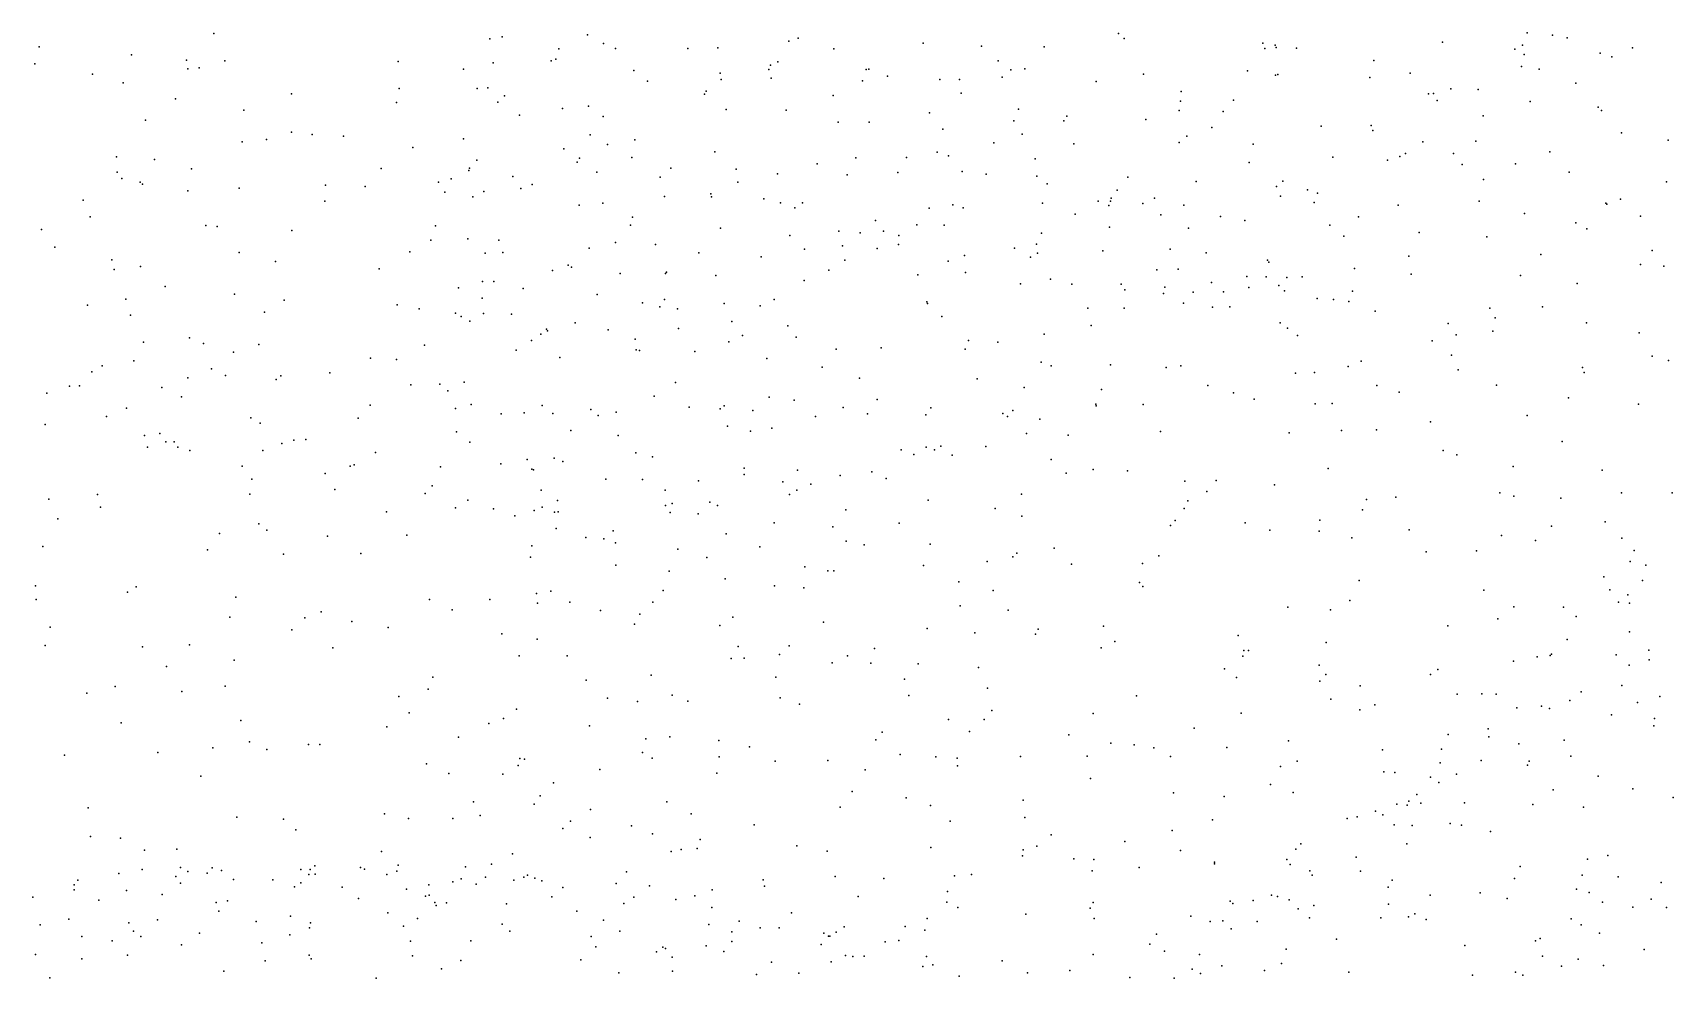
# Model space of a CAD drawing. Header units: metres. Extents: x -25 to 25, y -27.8 to 27.8.
# Drawn here: x -2.707 to -1.325, y -1.58 to -0.784 of the extents above; entities that cross this region are included whole.
import ezdxf

# ---------------------------------------------------------------- set-up
doc = ezdxf.new("R2010")
doc.units = ezdxf.units.M

msp = doc.modelspace()

# ---------------------------------------------------------------- linework, layer by layer
for p in [(-2.5546, -0.785, 23.1622), (-2.2397, -0.7859, 10.674), (-1.7925, -0.785, 13.3305), (-1.4484, -0.7843, -10.0481), (-1.4271, -0.7864, -17.2561), (-2.7017, -0.7962, 23.285), (-2.3221, -0.7893, 9.5628), (-2.3118, -0.7876, 9.2753), (-2.264, -0.7979, -11.4184), (-2.2263, -0.7932, -22.8726), (-2.2161, -0.7974, 9.7494), (-2.1553, -0.7975, -11.5773), (-2.13, -0.797, 10.6312), (-2.0702, -0.7912, -4.9148), (-2.0623, -0.7887, -13.688), (-2.0323, -0.7977, 13.1642), (-1.9572, -0.7929, 10.0234), (-1.908, -0.7954, 10.1628), (-1.8552, -0.7961, 22.7892), (-1.7879, -0.7891, -11.8862), (-1.6711, -0.7931, -16.7223), (-1.6692, -0.7976, -9.5219), (-1.6605, -0.7947, -4.7082), (-1.6598, -0.7966, 22.8679), (-1.6427, -0.7971, 16.0998), (-1.5197, -0.7922, -4.6797), (-1.4589, -0.7981, 28.2406), (-1.4523, -0.7947, 15.3682), (-1.4147, -0.7885, 15.6857), (-1.3597, -0.7969, -4.7078), (-2.7053, -0.8104, 15.7999), (-2.6239, -0.8027, 23.2514), (-2.5776, -0.8072, 12.4212), (-2.5763, -0.8146, -9.3976), (-2.5669, -0.8137, 28.6922), (-2.5452, -0.8079, 15.9692), (-2.3993, -0.8084, 12.5253), (-2.3443, -0.815, -11.0536), (-2.3192, -0.8096, 14.6172), (-2.2704, -0.8079, 9.6541), (-2.2666, -0.8066, 28.5607), (-2.0871, -0.8151, 14.7211), (-2.0857, -0.8114, 9.8697), (-2.0795, -0.8088, -10.431), (-2.005, -0.8151, 28.3809), (-2.0029, -0.815, 22.8283), (-1.8938, -0.8078, 10.3397), (-1.8716, -0.8147, 13.2891), (-1.5776, -0.8076, -10.1038), (-1.4533, -0.8127, 15.7606), (-1.4508, -0.8025, 23.0698), (-1.4382, -0.815, 15.5456), (-1.3868, -0.8015, -10.0034), (-1.3771, -0.8045, 13.3944), (-2.6567, -0.819, -9.385), (-2.631, -0.8265, -4.9516), (-2.2007, -0.8159, -10.5908), (-2.1893, -0.8249, 28.4981), (-2.1281, -0.8183, 22.8756), (-2.1273, -0.8236, 9.0947), (-2.0851, -0.8226, -11.6521), (-2.0082, -0.8246, -10.3516), (-1.9871, -0.8207, 9.9489), (-1.9432, -0.8237, 10.5234), (-1.9265, -0.8236, -11.7902), (-1.8905, -0.8217, -9.5603), (-1.8833, -0.8154, -14.0485), (-1.8115, -0.8252, 14.915), (-1.7714, -0.819, 22.8476), (-1.6838, -0.8162, 28.1713), (-1.6603, -0.8199, -11.9575), (-1.6584, -0.8195, 13.3787), (-1.5809, -0.8218, 9.0625), (-1.547, -0.8184, -14.5155), (-1.4075, -0.8266, 9.1754), (-2.5868, -0.8399, 23.3526), (-2.4892, -0.8356, 14.621), (-2.3985, -0.8312, 23.1143), (-2.3327, -0.8311, -9.4655), (-2.3237, -0.8306, -11.2664), (-2.3098, -0.8374, 12.6148), (-2.1414, -0.8358, -20.8846), (-2.1399, -0.8334, -4.9346), (-2.0329, -0.8371, 9.054), (-1.9251, -0.8352, 28.2624), (-1.7404, -0.8418, 14.9873), (-1.7397, -0.8338, -4.703), (-1.6958, -0.8409, -20.6986), (-1.5315, -0.8356, 15.2751), (-1.5273, -0.8354, 28.1777), (-1.5242, -0.8414, -12.0188), (-1.5127, -0.8315, 9.1118), (-1.4897, -0.8319, 15.8465), (-1.4459, -0.8421, -12.0631), (-2.5293, -0.8493, 10.7549), (-2.4008, -0.843, -4.9637), (-2.3152, -0.8428, 23.0589), (-2.297, -0.8537, 16.1002), (-2.2608, -0.8481, 9.362), (-2.2389, -0.8459, 9.2688), (-2.2265, -0.8546, 12.788), (-2.1231, -0.8489, 16.1671), (-2.0725, -0.8493, -9.5396), (-1.9518, -0.8517, 13.2396), (-1.8769, -0.8486, 10.0346), (-1.836, -0.8544, 28.1588), (-1.7416, -0.8498, -9.5386), (-1.7043, -0.8504, 9.0449), (-1.4855, -0.8543, 15.4267), (-1.3885, -0.8468, 23.1956), (-1.3857, -0.8497, -16.3129), (-2.6122, -0.8578, 14.6562), (-2.489, -0.868, -4.9647), (-2.4718, -0.87, 12.4745), (-2.2375, -0.8702, 9.4739), (-2.0287, -0.8596, -4.8605), (-2.0027, -0.8594, -11.7262), (-1.9406, -0.8653, 14.8538), (-1.8807, -0.8585, 16.1523), (-1.8737, -0.8695, 9.0667), (-1.8385, -0.8583, -10.2095), (-1.7695, -0.8574, 16.1276), (-1.714, -0.8641, -11.9286), (-1.6218, -0.8628, 22.9873), (-1.5797, -0.8623, 13.401), (-1.5784, -0.8666, -9.4675), (-1.3688, -0.8685, -4.6722), (-2.5306, -0.876, 28.6272), (-2.5103, -0.874, -9.4198), (-2.4453, -0.8712, 23.2626), (-2.3869, -0.8809, 23.2005), (-2.3442, -0.8736, 28.5219), (-2.2597, -0.882, 12.7087), (-2.2229, -0.8782, 10.6928), (-2.1999, -0.8745, 9.6393), (-1.8975, -0.8768, -14.2538), (-1.8303, -0.8778, 10.1808), (-1.7416, -0.8765, 13.3635), (-1.735, -0.8714, -10.1385), (-1.6793, -0.878, 16.0271), (-1.5362, -0.876, 23.0783), (-1.4915, -0.8754, 15.6342), (-1.3296, -0.8746, 23.2827), (-2.6366, -0.8887, 15.7988), (-2.6044, -0.8908, -4.9667), (-2.3331, -0.8914, -11.1945), (-2.2486, -0.8933, -11.4347), (-2.2465, -0.8897, -10.6705), (-2.2026, -0.8892, 23.039), (-2.1327, -0.8845, -9.5168), (-2.0463, -0.8946, 13.1294), (-2.0138, -0.8894, 9.8142), (-1.9711, -0.8893, 9.1047), (-1.9452, -0.8849, -4.7985), (-1.9358, -0.8878, 28.1662), (-1.8628, -0.8903, -4.7549), (-1.6824, -0.8934, 9.1213), (-1.6121, -0.8891, -4.6571), (-1.566, -0.8916, -10.0853), (-1.5556, -0.8884, 15.8568), (-1.5509, -0.8859, 15.3516), (-1.5105, -0.886, 9.1828), (-1.503, -0.8952, 28.1181), (-1.4582, -0.8947, 13.4137), (-1.4293, -0.8846, 9.2394), (-2.6359, -0.9015, 23.523), (-2.6319, -0.9068, -9.4147), (-2.6167, -0.9101, 28.6582), (-2.6147, -0.9116, 10.8329), (-2.5733, -0.8988, 15.8534), (-2.4137, -0.8984, 10.7427), (-2.3652, -0.91, -9.4549), (-2.3547, -0.9071, 14.7132), (-2.3399, -0.9001, -11.0957), (-2.3391, -0.8981, -20.9772), (-2.3026, -0.9052, -10.8055), (-2.232, -0.9017, 28.4208), (-2.1786, -0.9059, 9.3264), (-2.1696, -0.8982, 12.9029), (-2.1147, -0.8992, 9.1974), (-2.1133, -0.9101, -10.4698), (-2.0797, -0.9029, 9.7156), (-2.0211, -0.9038, 28.2371), (-1.9785, -0.902, 22.9429), (-1.9243, -0.9009, 9.8952), (-1.904, -0.9032, 28.084), (-1.8614, -0.9051, -9.5304), (-1.8526, -0.9114, -11.8248), (-1.7846, -0.9059, -9.5242), (-1.7272, -0.9095, 28.0444), (-1.6542, -0.9092, 15.1974), (-1.4853, -0.9077, -12.0234), (-1.413, -0.9017, -9.3986), (-1.331, -0.9096, 9.3528), (-2.6645, -0.9253, 14.7824), (-2.5765, -0.9172, 14.7331), (-2.5331, -0.9151, 23.4606), (-2.4606, -0.9126, 15.9324), (-2.4271, -0.9137, 28.5309), (-2.36, -0.9185, 15.9993), (-2.3364, -0.9225, -10.9804), (-2.3272, -0.9179, -10.9106), (-2.2959, -0.9154, -9.4829), (-2.2865, -0.9121, -11.3713), (-2.1751, -0.922, 9.4409), (-2.1359, -0.9197, 9.5617), (-2.1354, -0.9223, 28.3316), (-2.0912, -0.924, 14.8154), (-1.7989, -0.9236, 15.0311), (-1.7938, -0.9168, 9.1389), (-1.7624, -0.9235, -16.5615), (-1.6595, -0.9138, -10.1099), (-1.6561, -0.9219, 23.039), (-1.6334, -0.9165, 15.8956), (-1.6249, -0.9194, 15.282), (-1.3697, -0.9243, 13.4174), (-2.6588, -0.9391, 15.7081), (-2.4611, -0.9261, 14.7243), (-2.2467, -0.9293, -4.9577), (-2.227, -0.9278, -9.4956), (-2.2019, -0.9394, -10.604), (-2.0774, -0.9274, 10.6323), (-2.0652, -0.9317, -11.6557), (-2.0586, -0.9275, 23.0076), (-1.952, -0.932, 9.7557), (-1.932, -0.9292, -10.2696), (-1.9235, -0.9315, 9.1686), (-1.8567, -0.9278, -10.2121), (-1.8292, -0.9369, 9.8665), (-1.8096, -0.9259, -4.72), (-1.8008, -0.9297, 13.3312), (-1.7992, -0.9261, 10.0036), (-1.7722, -0.9281, 16.0329), (-1.7568, -0.9376, 10.2222), (-1.7375, -0.9294, 15.1166), (-1.7066, -0.9389, -4.6683), (-1.6277, -0.9271, -9.4656), (-1.5905, -0.9392, 15.713), (-1.5569, -0.9295, 15.5497), (-1.4887, -0.9261, 23.1812), (-1.4505, -0.9363, -10.0124), (-1.3822, -0.9277, -9.9734), (-1.3814, -0.9286, -12.0801), (-1.3528, -0.9385, -4.6571), (-2.6998, -0.95, 10.9148), (-2.5613, -0.9465, 12.4157), (-2.5517, -0.9474, -4.9821), (-2.4888, -0.9506, -9.4325), (-2.3678, -0.9468, -4.981), (-2.2037, -0.9463, -11.4862), (-2.1278, -0.9486, 12.9891), (-2.0281, -0.9513, 9.5922), (-2.0101, -0.9527, 9.3011), (-1.9973, -0.9422, 14.8854), (-1.9904, -0.9512, -10.3236), (-1.9623, -0.9458, -11.7491), (-1.9395, -0.9461, 13.2375), (-1.8575, -0.9529, 23.0039), (-1.8002, -0.9478, 10.3585), (-1.7337, -0.9487, 10.0668), (-1.6863, -0.9422, 9.2007), (-1.6146, -0.9462, -11.9619), (-1.5393, -0.9524, -9.4346), (-1.4074, -0.9443, 23.2649), (-1.3981, -0.9494, 9.3935), (-2.6885, -0.9648, -9.4259), (-2.3719, -0.9589, 28.4263), (-2.3405, -0.9577, 12.5726), (-2.3146, -0.9589, 14.7767), (-2.2383, -0.9657, -27.2759), (-2.2163, -0.9609, 14.7944), (-2.1826, -0.9624, 28.2498), (-2.0694, -0.9548, 16.0621), (-2.0571, -0.9663, -4.8741), (-2.0251, -0.9635, 9.4495), (-1.9959, -0.9659, -4.8224), (-1.978, -0.9625, 16.058), (-1.9776, -0.9549, -9.5169), (-1.8802, -0.9657, 14.9977), (-1.8616, -0.9621, 27.9501), (-1.749, -0.9664, 15.9324), (-1.6028, -0.9554, 9.3047), (-1.4824, -0.9559, 9.3772), (-2.6405, -0.9755, -13.7089), (-2.5331, -0.9692, 15.8038), (-2.5027, -0.9768, 10.8113), (-2.3895, -0.9687, 23.3768), (-2.3259, -0.9699, 10.7382), (-2.311, -0.9692, -11.2412), (-2.2562, -0.9798, -10.7), (-2.1461, -0.9694, -11.5645), (-2.0936, -0.973, 28.1348), (-2.023, -0.9756, 27.9953), (-1.9361, -0.9766, 9.5291), (-1.9223, -0.9717, 9.6226), (-1.8666, -0.9731, 15.9854), (-1.8607, -0.9697, 9.3038), (-1.8059, -0.9678, 9.7518), (-1.7187, -0.9694, 9.2981), (-1.6672, -0.9756, 15.7667), (-1.666, -0.9774, 23.1126), (-1.548, -0.9723, -4.6219), (-1.4368, -0.971, 28.0663), (-1.3528, -0.9792, 23.3395), (-1.3432, -0.9676, -9.3493), (-1.3332, -0.9806, 28.0824), (-2.6385, -0.9834, 23.6507), (-2.6162, -0.981, -4.992), (-2.4152, -0.9831, 12.4983), (-2.3283, -0.9937, -10.9437), (-2.3187, -0.9936, 23.3297), (-2.2693, -0.9844, 28.2916), (-2.2533, -0.9815, 23.2442), (-2.2123, -0.9869, 15.9896), (-2.1742, -0.987, -9.4809), (-2.1734, -0.9857, -14.218), (-2.1317, -0.9887, 10.6765), (-2.0572, -0.9928, -9.4918), (-2.0365, -0.9841, 23.0992), (-1.9616, -0.988, -20.8582), (-1.9215, -0.9861, 9.4088), (-1.8498, -0.9916, 9.5136), (-1.7603, -0.9838, -4.673), (-1.7424, -0.9832, 15.1899), (-1.7143, -0.9945, 9.4036), (-1.6844, -0.9893, 9.8361), (-1.6681, -0.9896, -22.5508), (-1.6508, -0.9902, -4.6425), (-1.638, -0.9896, 15.579), (-1.5938, -0.9827, 27.9751), (-1.5462, -0.9876, 13.4263), (-1.4539, -0.9887, 9.5051), (-2.6286, -1.0084, 10.8978), (-2.5955, -0.9978, 15.7092), (-2.5371, -1.0043, -9.446), (-2.3485, -0.999, -9.4646), (-2.3285, -1.0078, -11.0417), (-2.2939, -0.9995, -10.8071), (-2.2317, -1.0047, -11.4322), (-1.8751, -0.9956, 23.0767), (-1.8319, -0.9959, 9.4232), (-1.7903, -0.9958, 9.5767), (-1.7872, -1.0006, -10.1517), (-1.7546, -1.0038, -14.4588), (-1.7535, -0.9983, 23.1064), (-1.7297, -1.0027, 9.6644), (-1.7042, -1.0024, -9.4692), (-1.6827, -0.9986, 27.91), (-1.6575, -0.9971, -11.9293), (-1.6527, -1.0015, 9.469), (-1.6253, -1.0079, 13.4063), (-1.5955, -1.0018, 23.1976), (-1.4064, -0.9954, -9.3713), (-2.6609, -1.0136, 14.9511), (-2.6246, -1.0219, 28.5871), (-2.5119, -1.0195, 12.4311), (-2.4953, -1.0093, -27.2761), (-2.4002, -1.0132, 23.464), (-2.3816, -1.0166, 28.3331), (-2.3509, -1.0203, 15.8776), (-2.3274, -1.0207, -11.1357), (-2.3038, -1.021, -22.9791), (-2.1934, -1.0116, 12.8038), (-2.1789, -1.0149, 14.867), (-2.1751, -1.0087, 23.2207), (-2.1639, -1.0166, -10.5397), (-2.1248, -1.0121, 28.0285), (-2.0943, -1.0141, 23.1664), (-2.0826, -1.0087, 15.9741), (-1.954, -1.0107, 10.569), (-1.9534, -1.0121, 15.967), (-1.8185, -1.0161, 15.8827), (-1.7878, -1.0161, -9.4851), (-1.7378, -1.0119, 15.8138), (-1.7134, -1.0153, -10.1092), (-1.6987, -1.0149, 10.1284), (-1.6114, -1.0087, -9.4392), (-1.5987, -1.0106, 9.5394), (-1.5764, -1.0187, 9.6274), (-1.4798, -1.0161, -9.9984), (-1.4355, -1.0151, -4.6243), (-2.3463, -1.0232, 28.2527), (-2.3388, -1.0271, 14.863), (-2.2744, -1.0337, -11.3422), (-2.2736, -1.0352, -9.4598), (-2.2502, -1.0284, 12.6958), (-2.2224, -1.0343, 15.9176), (-2.1633, -1.0333, -11.5234), (-2.1182, -1.0273, -4.9151), (-2.0711, -1.0309, 14.9455), (-1.9414, -1.023, 27.8706), (-1.8155, -1.0306, 13.3288), (-1.6565, -1.0285, 9.7365), (-1.6503, -1.033, 10.0181), (-1.515, -1.029, -11.9935), (-1.4773, -1.0355, 27.9923), (-1.4753, -1.0243, 9.6056), (-1.3984, -1.0283, 13.4308), (-2.6138, -1.0446, 15.6165), (-2.5751, -1.0411, 28.4844), (-2.5632, -1.0459, -5.0093), (-2.5165, -1.0468, 15.7066), (-2.3771, -1.0472, 10.7698), (-2.2871, -1.0432, -4.9831), (-2.2791, -1.0379, 28.1053), (-2.1998, -1.0421, -10.6114), (-2.1209, -1.0443, -11.5826), (-2.1092, -1.039, -10.4651), (-2.0642, -1.0405, -10.4079), (-1.9925, -1.0496, 15.0151), (-1.9189, -1.0434, -10.2496), (-1.8942, -1.0448, -4.7412), (-1.8551, -1.038, 10.4832), (-1.6417, -1.039, -10.0752), (-1.5284, -1.0435, 9.7042), (-1.5081, -1.0385, 23.2662), (-1.3541, -1.0369, -20.5817), (-2.622, -1.0605, 23.732), (-2.5381, -1.053, 23.6575), (-2.4225, -1.0581, -5.0161), (-2.4006, -1.0594, 28.1788), (-2.3, -1.0513, -11.2464), (-2.263, -1.0577, -10.7166), (-2.1989, -1.0511, 23.3202), (-2.1959, -1.0518, -20.9749), (-2.1495, -1.0526, 12.9197), (-2.0889, -1.0584, 13.0717), (-2.0303, -1.0506, 10.6153), (-1.9218, -1.0506, -11.7554), (-1.8576, -1.0616, 15.8065), (-1.5881, -1.0608, -17.0591), (-1.5121, -1.0557, -4.6061), (-1.343, -1.0566, 28.0317), (-1.3293, -1.06, -17.2408), (-2.6572, -1.0698, 15.0949), (-2.6486, -1.0645, -5.0269), (-2.5764, -1.0746, 12.3931), (-2.5565, -1.0671, 10.8758), (-2.5447, -1.0727, -23.101), (-2.5021, -1.0762, -9.4565), (-2.4981, -1.0731, 14.954), (-2.4568, -1.0705, -14.2118), (-2.0421, -1.0658, -4.8511), (-2.0107, -1.0751, 23.2423), (-1.9117, -1.0757, 15.157), (-1.8494, -1.0647, -11.7941), (-1.7993, -1.0639, 15.7277), (-1.7523, -1.0659, 27.8283), (-1.74, -1.0647, 15.6136), (-1.6434, -1.0708, -9.4341), (-1.6275, -1.0703, -11.9271), (-1.5991, -1.0653, 9.9095), (-1.5064, -1.0681, 13.435), (-1.4017, -1.0661, -9.9391), (-1.4004, -1.0702, 9.6794), (-2.6952, -1.0875, 10.9921), (-2.6762, -1.0818, 15.2232), (-2.6678, -1.0815, 15.3685), (-2.5982, -1.0828, 15.0158), (-2.5817, -1.0907, 28.4085), (-2.3885, -1.0806, 23.5317), (-2.3641, -1.0802, 12.5428), (-2.3574, -1.0857, -5.0139), (-2.3438, -1.0783, 28.051), (-2.1838, -1.0902, -11.4608), (-2.1658, -1.0786, 15.8738), (-2.0868, -1.0911, -27.4048), (-1.872, -1.0828, 23.2184), (-1.807, -1.0846, -4.6931), (-1.7174, -1.0811, -9.4475), (-1.6956, -1.0873, -10.0658), (-1.5749, -1.0812, -20.6051), (-1.5563, -1.0867, -11.9598), (-1.4742, -1.081, 9.7876), (-2.6282, -1.1002, 15.443), (-2.423, -1.0976, 15.6963), (-2.3509, -1.1006, 15.7408), (-2.3379, -1.0973, -9.4527), (-2.3126, -1.1049, -10.9777), (-2.2932, -1.1043, 23.4583), (-2.2781, -1.0979, -10.7896), (-2.2689, -1.1047, 15.7814), (-2.2371, -1.1014, -9.459), (-2.2158, -1.1037, 10.7221), (-2.1542, -1.0994, 27.8743), (-2.1282, -1.1009, 23.3169), (-2.1247, -1.0983, 12.9893), (-2.1006, -1.1022, -10.4157), (-2.0658, -1.0935, -9.4561), (-2.0244, -1.0996, 15.0897), (-2.0041, -1.105, -11.6657), (-1.9959, -1.0929, -9.4619), (-1.9506, -1.1001, 15.7902), (-1.8901, -1.1047, 13.2824), (-1.8815, -1.1021, 15.695), (-1.8118, -1.0969, 10.4362), (-1.8114, -1.0982, 15.418), (-1.7717, -1.0971, -11.8309), (-1.6783, -1.0928, 10.1617), (-1.6269, -1.0967, -4.6294), (-1.6126, -1.0963, 10.0793), (-1.4137, -1.0917, -9.3677), (-1.3547, -1.097, -4.6378), (-2.6966, -1.1139, 23.8329), (-2.645, -1.1073, 28.5204), (-2.5234, -1.1085, -5.0506), (-2.5154, -1.113, 28.2098), (-2.433, -1.1086, 23.6039), (-2.2308, -1.1063, -4.9902), (-2.1218, -1.1153, -4.9304), (-2.0847, -1.117, 27.8258), (-2.0478, -1.1073, 15.8043), (-1.9549, -1.106, 10.5659), (-1.8862, -1.1074, 15.2745), (-1.8588, -1.1096, 27.7745), (-1.5752, -1.1185, -16.0959), (-1.5297, -1.1117, 27.901), (-1.4485, -1.1064, -11.9978), (-2.6129, -1.1233, 10.9432), (-2.5999, -1.1215, -5.0637), (-2.5949, -1.1286, 15.1922), (-2.588, -1.1287, -14.4357), (-2.4972, -1.13, 12.4187), (-2.4871, -1.1273, 15.5622), (-2.4771, -1.1266, 10.8474), (-2.3501, -1.1203, -14.3953), (-2.3389, -1.1289, 15.0079), (-2.2538, -1.1191, 27.9028), (-2.214, -1.1234, 15.0116), (-2.1024, -1.1196, 10.6644), (-1.9422, -1.1322, 23.2831), (-1.9042, -1.1325, 15.3871), (-1.8701, -1.1217, -16.4342), (-1.8349, -1.123, -10.1304), (-1.7573, -1.1199, 23.2691), (-1.6489, -1.1211, 23.283), (-1.6047, -1.1192, -9.9907), (-1.419, -1.1283, -4.6332), (-2.6104, -1.133, 23.7769), (-2.5848, -1.1332, 28.3323), (-2.5747, -1.1359, -9.4766), (-2.5132, -1.1358, 15.1438), (-2.4184, -1.1377, 15.0561), (-2.2906, -1.1435, -10.8649), (-2.2678, -1.1424, 12.6678), (-2.2605, -1.1453, -11.2857), (-2.1991, -1.1378, -11.4059), (-2.185, -1.1412, 15.713), (-1.9757, -1.1352, 15.6897), (-1.9651, -1.1393, 15.242), (-1.9545, -1.1332, 27.7691), (-1.9475, -1.1353, -10.209), (-1.9328, -1.1398, 15.5908), (-1.8492, -1.1435, 23.2834), (-1.519, -1.1359, -4.6178), (-1.5075, -1.1395, -9.9434), (-2.5308, -1.1492, 15.2716), (-2.5226, -1.16, -21.0739), (-2.4608, -1.1553, 15.4704), (-2.4398, -1.149, -5.0778), (-2.4364, -1.148, -9.4534), (-2.3635, -1.1496, 10.7941), (-2.3128, -1.147, 15.6517), (-2.2867, -1.1516, 10.7578), (-2.2853, -1.1521, 15.0943), (-2.2243, -1.1599, -11.3442), (-2.1935, -1.1602, 12.8145), (-2.108, -1.1509, 15.674), (-2.1079, -1.156, -9.4334), (-2.063, -1.1525, -11.5854), (-2.0271, -1.1569, 10.6129), (-2.0003, -1.1539, -10.2545), (-1.9882, -1.1594, 15.3581), (-1.8366, -1.155, -11.7697), (-1.8139, -1.1518, -9.4396), (-1.7849, -1.153, 27.7529), (-1.6159, -1.1511, 27.8156), (-1.4603, -1.1493, 9.8988), (-1.3853, -1.1525, -9.8878), (-2.6525, -1.173, -9.5005), (-2.5243, -1.1727, 23.7344), (-2.4527, -1.1688, 15.3628), (-2.3766, -1.1721, 15.1754), (-2.3706, -1.1656, 15.5293), (-2.2789, -1.1694, -10.785), (-2.1743, -1.1692, 15.614), (-2.1462, -1.1615, 12.9371), (-2.0752, -1.1623, 23.36), (-2.0697, -1.1729, 15.3383), (-2.0634, -1.1692, -10.3217), (-2.0516, -1.1643, 15.5668), (-1.8744, -1.1726, 27.7132), (-1.7367, -1.1617, -10.0248), (-1.7182, -1.1704, -11.8341), (-1.7104, -1.1612, 13.3977), (-1.6613, -1.1647, -9.9824), (-1.4713, -1.1716, -11.9692), (-1.4595, -1.1743, -9.899), (-1.3688, -1.1714, 27.9767), (-1.3263, -1.1714, 9.7732), (-2.6936, -1.1768, 11.0386), (-2.6499, -1.1836, 12.3229), (-2.409, -1.1875, 27.9552), (-2.3511, -1.1841, 15.355), (-2.3407, -1.1778, -5.0674), (-2.3191, -1.185, 23.5509), (-2.2848, -1.1863, -11.1027), (-2.278, -1.1837, 15.4623), (-2.2676, -1.1877, 15.3424), (-2.265, -1.178, 15.1972), (-2.2644, -1.1874, -10.7037), (-2.1741, -1.1822, -10.5128), (-2.1703, -1.1881, 15.3714), (-2.1686, -1.1804, -4.9923), (-2.1368, -1.1794, 15.2883), (-2.1302, -1.1822, 15.4707), (-2.0222, -1.1858, -4.8611), (-1.953, -1.1777, 13.2374), (-1.8965, -1.1846, -10.134), (-1.7374, -1.1846, -27.6185), (-1.7342, -1.1784, -16.8667), (-1.5871, -1.1858, -9.9436), (-1.5836, -1.1771, 10.1337), (-1.5591, -1.1751, -11.931), (-1.42, -1.1759, 13.4433), (-2.6858, -1.1935, 28.45), (-2.5167, -1.1977, -5.115), (-2.301, -1.1908, -10.9327), (-2.2663, -1.2015, -11.2126), (-2.1466, -1.1891, -10.4434), (-2.0826, -1.1968, -11.529), (-2.0333, -1.2001, 13.1449), (-1.9773, -1.1971, -10.1943), (-1.874, -1.1913, -4.7535), (-1.7489, -1.1991, -9.4284), (-1.7449, -1.1948, 23.337), (-1.6858, -1.1967, 27.7338), (-1.623, -1.1946, -4.6446), (-1.4278, -1.1996, 23.4167), (-1.3826, -1.196, -9.3732), (-2.5498, -1.2057, 12.3765), (-2.5098, -1.2031, 10.9101), (-2.4587, -1.208, 12.4283), (-2.3919, -1.2071, -27.2958), (-2.2412, -1.2092, -10.636), (-2.226, -1.2104, -5.0239), (-2.2181, -1.2036, 27.8326), (-2.2163, -1.2136, -9.4322), (-2.1229, -1.2061, -22.8885), (-2.0219, -1.2123, -9.4214), (-2.0067, -1.2152, -11.6085), (-1.9513, -1.2147, -4.8036), (-1.6652, -1.2031, -22.3597), (-1.6237, -1.2039, 13.4222), (-1.5962, -1.2094, -9.4103), (-1.5478, -1.2027, 23.3848), (-1.47, -1.2075, -9.3931), (-1.4415, -1.2117, 27.9033), (-1.3686, -1.2098, -11.9964), (-2.6986, -1.2167, 23.8938), (-2.56, -1.2195, 28.0833), (-2.4959, -1.2233, 28.0056), (-2.4308, -1.2227, -5.128), (-2.2877, -1.2256, -5.0689), (-2.2867, -1.2161, -10.8634), (-2.1637, -1.2189, 10.7157), (-2.1394, -1.2261, -9.4231), (-2.0947, -1.217, 13.0656), (-1.9031, -1.2294, -11.6863), (-1.8815, -1.2253, -16.2234), (-1.8782, -1.2222, 13.2921), (-1.8468, -1.218, -11.7338), (-1.7587, -1.2247, 27.6953), (-1.5334, -1.2212, 27.8285), (-1.491, -1.2204, -4.6359), (-1.3616, -1.2293, 5.8596), (-1.3584, -1.2202, 5.7805), (-2.2159, -1.2323, -11.289), (-2.171, -1.2374, 23.4812), (-2.0567, -1.2339, 10.6397), (-2.0375, -1.2373, 27.7098), (-2.0323, -1.2371, -10.2351), (-1.9567, -1.2328, 27.684), (-1.8323, -1.2315, -20.8099), (-1.7725, -1.2311, -9.9924), (-1.3838, -1.2423, -21.7391), (-1.3485, -1.2324, 5.9575), (-2.7048, -1.2499, -5.1753), (-2.6273, -1.2552, 11.0326), (-2.6199, -1.2507, 28.1415), (-2.2827, -1.2562, -11.0373), (-2.2706, -1.2543, -11.1186), (-2.1762, -1.2537, -11.3497), (-2.1238, -1.2439, 12.9844), (-2.0822, -1.2497, 23.4411), (-2.0576, -1.2514, -4.9067), (-1.9271, -1.2464, -10.1096), (-1.8981, -1.2537, 23.3928), (-1.7748, -1.2471, 10.3957), (-1.772, -1.2504, -4.7022), (-1.59, -1.2454, 10.1836), (-1.485, -1.2535, -9.8697), (-1.3788, -1.2531, 9.9108), (-1.3513, -1.2453, 5.6249), (-2.7042, -1.2614, -9.5369), (-2.536, -1.2595, -5.1634), (-2.373, -1.2614, 23.6632), (-2.3539, -1.27, -5.1384), (-2.3222, -1.2612, -9.4396), (-2.282, -1.2643, -10.7868), (-2.2548, -1.2635, 23.5675), (-2.2289, -1.2707, -11.2283), (-2.1848, -1.2637, -10.4892), (-1.9258, -1.2666, -9.411), (-1.8856, -1.2704, -4.7768), (-1.6499, -1.2678, -9.41), (-1.614, -1.27, -9.8985), (-1.5978, -1.2621, -4.6511), (-1.4597, -1.2676, -11.9438), (-1.4177, -1.2678, -9.3847), (-1.3716, -1.2636, -9.8195), (-1.3637, -1.2574, -14.9668), (-1.3622, -1.2644, -4.6653), (-2.6924, -1.2847, 28.2725), (-2.541, -1.2763, -9.5006), (-2.4779, -1.2769, 27.9216), (-2.4641, -1.2717, 23.752), (-2.4384, -1.2799, -9.4672), (-2.4078, -1.2848, 10.877), (-2.2003, -1.2822, 12.7663), (-2.1958, -1.2737, -20.992), (-2.1283, -1.2833, 27.7118), (-2.1174, -1.2761, -4.9753), (-2.041, -1.2804, -11.5283), (-1.8051, -1.2839, 27.6482), (-1.5153, -1.2834, 10.1), (-1.4732, -1.2777, 27.853), (-1.4071, -1.2756, 5.7416), (-2.4888, -1.2868, 10.9399), (-2.3121, -1.2901, 12.5646), (-2.2823, -1.2946, -5.1118), (-1.9536, -1.2858, 13.2134), (-1.9137, -1.2893, 27.6322), (-1.8625, -1.2905, -10.0152), (-1.8603, -1.2863, 10.4815), (-1.7956, -1.2967, -9.4153), (-1.6917, -1.2916, -4.6907), (-1.6178, -1.2974, 27.7153), (-1.4148, -1.295, 5.6517), (-1.3623, -1.2886, 5.5318), (-2.6967, -1.3001, 12.2172), (-2.6147, -1.3011, -5.2092), (-2.5749, -1.2994, 28.0146), (-2.5374, -1.3125, 12.3403), (-2.4542, -1.302, 12.4021), (-2.2974, -1.3088, -10.9635), (-2.257, -1.3087, -11.1613), (-2.1187, -1.3109, -11.4133), (-2.1128, -1.3009, 10.6903), (-2.1079, -1.3106, 23.4946), (-2.0781, -1.3075, 13.0595), (-2.0699, -1.3004, -10.2314), (-2.0209, -1.3088, 13.1302), (-1.9982, -1.3025, -4.874), (-1.8073, -1.3021, -4.7448), (-1.688, -1.3091, -9.8916), (-1.6871, -1.3043, 27.6577), (-1.6832, -1.3044, 23.4175), (-1.4399, -1.3097, -17.0974), (-1.4289, -1.3085, 10.0191), (-1.428, -1.3073, -4.6775), (-1.3735, -1.3079, 6.1382), (-1.3459, -1.304, 13.4268), (-1.3457, -1.312, 6.257), (-2.5944, -1.3177, 23.8704), (-2.1861, -1.3249, 23.5639), (-2.0337, -1.3147, -10.1704), (-2.0012, -1.315, 27.6396), (-1.9612, -1.3155, -16.4399), (-1.9106, -1.3186, -11.6407), (-1.7034, -1.3197, -9.4153), (-1.6236, -1.3166, 13.4038), (-1.6179, -1.3244, -9.849), (-1.5299, -1.3246, -9.8072), (-1.5235, -1.3202, -11.8938), (-1.4598, -1.3132, 23.4469), (-1.3626, -1.3165, 27.9005), (-2.6376, -1.3347, -23.2178), (-2.5816, -1.3389, -9.5125), (-2.5449, -1.3344, -5.2289), (-2.3741, -1.3367, 12.4596), (-2.37, -1.3267, -5.1913), (-2.2408, -1.3292, 12.6674), (-2.0813, -1.3268, -9.3958), (-1.9729, -1.3285, -9.391), (-1.903, -1.3361, -16.6422), (-1.6932, -1.3271, -11.787), (-1.6231, -1.3302, 10.2501), (-1.589, -1.3339, 23.4377), (-1.4028, -1.3391, -9.4637), (-1.3687, -1.3338, 9.9616), (-2.6615, -1.3402, -5.254), (-2.3988, -1.343, -23.1972), (-2.2997, -1.3536, -10.6894), (-2.2231, -1.3444, -10.4388), (-2.1977, -1.3472, -9.403), (-2.1685, -1.3418, 12.8202), (-2.1553, -1.3469, -5.0592), (-2.0775, -1.344, -4.9748), (-2.0612, -1.3494, -11.4695), (-1.9693, -1.3421, 10.5761), (-1.7774, -1.3423, 10.4007), (-1.6137, -1.3453, -11.8235), (-1.5767, -1.3501, -4.6936), (-1.5073, -1.341, -4.6825), (-1.4865, -1.3407, 5.8158), (-1.4745, -1.3409, 5.6561), (-1.4572, -1.3524, 6.0532), (-1.4364, -1.3512, -9.735), (-1.4295, -1.3531, 6.165), (-1.4125, -1.3464, 5.4909), (-1.3554, -1.3479, 23.4947), (-1.3367, -1.343, -9.5039), (-2.6327, -1.3651, 11.1195), (-2.5318, -1.3631, 27.9105), (-2.39, -1.3566, -9.4407), (-2.3229, -1.3656, 12.5237), (-2.3107, -1.3616, -10.8984), (-2.2381, -1.3677, 27.7427), (-1.9357, -1.3624, -22.6912), (-1.9058, -1.3623, 10.5212), (-1.8993, -1.3549, -9.9889), (-1.8139, -1.3574, -22.4444), (-1.6893, -1.3569, -22.0585), (-1.5892, -1.3542, -9.4294), (-1.3774, -1.3584, -11.9429), (-1.3412, -1.3615, 5.3524), (-2.5245, -1.3811, 11.0322), (-2.4089, -1.3686, 23.7516), (-2.3484, -1.3772, 27.808), (-2.1906, -1.3787, 12.7426), (-2.1705, -1.3768, -11.3046), (-2.1293, -1.3801, -11.3649), (-1.9971, -1.3794, -4.9152), (-1.9916, -1.3729, 23.4927), (-1.9182, -1.3724, 13.2199), (-1.8345, -1.3753, -9.9206), (-1.7289, -1.3697, -4.7354), (-1.6494, -1.3803, 27.6375), (-1.515, -1.3751, 5.8966), (-1.4813, -1.3702, 5.5566), (-1.4808, -1.3769, 27.7811), (-1.4173, -1.3798, 13.4152), (-1.3418, -1.3678, 6.4833), (-2.6803, -1.3923, -9.5314), (-2.6017, -1.3902, -5.2934), (-2.5555, -1.3861, 12.2803), (-2.5098, -1.3875, -14.6341), (-2.4747, -1.3833, 23.8109), (-2.4652, -1.3833, -5.263), (-2.2967, -1.3953, 23.6755), (-2.1935, -1.3901, -10.3098), (-2.1854, -1.3948, 23.616), (-2.1289, -1.3939, 10.7134), (-2.1035, -1.3854, 27.6407), (-1.9766, -1.3919, 27.573), (-1.9464, -1.3937, -14.5659), (-1.9284, -1.3948, -11.5826), (-1.8751, -1.3936, -11.6294), (-1.8191, -1.3931, -11.6784), (-1.799, -1.3822, 13.3128), (-1.7795, -1.3837, -9.4201), (-1.7627, -1.3863, -11.7232), (-1.7488, -1.3936, 23.4579), (-1.7013, -1.3858, 10.3289), (-1.5702, -1.3879, -20.5767), (-1.5206, -1.3874, 5.9697), (-1.4555, -1.3828, 6.2441), (-1.4116, -1.3933, 6.4256), (-2.3753, -1.3997, 10.9071), (-2.3566, -1.4077, -5.2497), (-2.3111, -1.4083, -10.6379), (-2.2982, -1.4012, -10.5632), (-2.293, -1.3958, 10.8381), (-2.2295, -1.4043, -5.1512), (-2.1308, -1.4076, -10.2043), (-2.0817, -1.3973, 23.5478), (-2.0375, -1.397, -10.0831), (-2.0059, -1.4046, -9.3696), (-1.9283, -1.4013, -9.3821), (-1.6561, -1.4018, 23.4608), (-1.642, -1.3974, -4.7312), (-1.5692, -1.4063, -9.5206), (-1.5599, -1.4069, 5.7408), (-1.5218, -1.3989, 6.0426), (-1.5078, -1.4083, -4.7193), (-1.4872, -1.3969, -9.5629), (-1.448, -1.4007, 6.3441), (-1.4466, -1.3973, -11.8957), (-2.5655, -1.41, -9.5059), (-2.2684, -1.4157, -10.4338), (-2.0169, -1.4229, 13.0965), (-1.8162, -1.4119, 27.5581), (-1.6645, -1.417, -9.7692), (-1.5299, -1.411, 23.4731), (-1.5228, -1.4153, 13.4072), (-1.4264, -1.4216, 6.4909), (-1.3885, -1.41, 27.8296), (-1.3595, -1.4206, -4.743), (-2.6605, -1.4366, -5.3468), (-2.3357, -1.4317, -10.8267), (-2.2846, -1.4337, -11.0423), (-2.2796, -1.4265, -9.4083), (-2.1729, -1.4316, -9.375), (-2.027, -1.4362, -11.4626), (-1.9714, -1.4283, -11.5249), (-1.9508, -1.4348, -4.9061), (-1.873, -1.4303, 23.495), (-1.7463, -1.4242, -9.8057), (-1.7035, -1.4273, 27.5792), (-1.6454, -1.4238, -9.4431), (-1.5582, -1.4337, 10.211), (-1.5495, -1.4345, -21.6087), (-1.5481, -1.4311, 6.1365), (-1.5414, -1.4254, -15.7725), (-1.538, -1.4328, 5.5106), (-1.5012, -1.4324, -9.6685), (-1.4436, -1.4338, -15.071), (-1.401, -1.4361, 5.3184), (-1.3254, -1.4279, 6.6752), (-2.5352, -1.4446, 23.8589), (-2.4959, -1.4463, -5.3316), (-2.4108, -1.4418, -9.4385), (-2.3907, -1.4458, -5.3088), (-2.3533, -1.4457, -10.7433), (-2.3302, -1.4431, -10.901), (-2.254, -1.448, -5.2041), (-2.2373, -1.4382, 12.6142), (-2.1524, -1.4418, -5.1173), (-1.9343, -1.4478, 27.5178), (-1.8716, -1.4448, -4.8577), (-1.7134, -1.4467, -11.7271), (-1.5999, -1.4456, 5.6126), (-1.5915, -1.4444, 5.9425), (-1.5761, -1.4395, -9.6965), (-1.57, -1.4427, -9.5891), (-1.5133, -1.45, 6.3987), (-2.6584, -1.4607, 12.1062), (-2.6331, -1.4623, 23.9251), (-2.4854, -1.4552, 27.856), (-2.2607, -1.4542, -10.3512), (-2.2375, -1.4618, -11.1612), (-2.2028, -1.4519, 10.7789), (-2.185, -1.4587, 12.6837), (-2.1448, -1.4634, -14.6138), (-2.0994, -1.451, 12.9123), (-1.8494, -1.4594, -9.8665), (-1.7475, -1.4559, -4.7735), (-1.5603, -1.451, 6.2105), (-1.5452, -1.4516, 6.2875), (-1.5038, -1.4514, 5.4048), (-1.4793, -1.4567, -11.8479), (-2.613, -1.4723, 11.2046), (-2.5857, -1.4716, 12.1886), (-2.4133, -1.4734, 10.9759), (-2.3029, -1.4755, -10.4207), (-2.1694, -1.4736, 27.6386), (-2.1608, -1.4719, -10.1753), (-2.1474, -1.471, 12.7776), (-2.0636, -1.4687, -11.4058), (-2.038, -1.4731, -5.014), (-1.9507, -1.4701, 13.1321), (-1.8733, -1.4771, 13.1941), (-1.873, -1.472, -9.3815), (-1.8613, -1.469, -11.6051), (-1.7873, -1.465, 13.2781), (-1.7404, -1.4726, -9.7549), (-1.6432, -1.4714, -9.5327), (-1.639, -1.467, 5.792), (-1.5924, -1.4783, 5.4982), (-1.5498, -1.4671, -4.744), (-1.3804, -1.4769, 5.2552), (-2.6345, -1.4919, -3.7995), (-2.615, -1.4886, -3.8747), (-2.5827, -1.4868, 27.8943), (-2.5765, -1.4902, -3.6985), (-2.5601, -1.4917, -3.6101), (-2.556, -1.4873, -3.8263), (-2.548, -1.4894, 11.1157), (-2.4813, -1.4886, -3.6166), (-2.4733, -1.4887, -3.816), (-2.4695, -1.4855, -9.4524), (-2.4311, -1.487, -3.7423), (-2.4277, -1.4882, -3.556), (-2.4004, -1.4901, -3.4486), (-2.3992, -1.4849, -3.6657), (-2.3425, -1.4864, 12.4173), (-2.3208, -1.484, 23.7305), (-2.2071, -1.4906, -10.2263), (-1.8301, -1.4797, 27.4992), (-1.8147, -1.4896, -9.8091), (-1.8133, -1.4801, 10.4403), (-1.7753, -1.4868, -11.6684), (-1.7117, -1.4838, 10.3481), (-1.7116, -1.4825, -9.4482), (-1.6508, -1.4801, 5.6768), (-1.648, -1.4843, 5.9052), (-1.6314, -1.4896, 6.0594), (-1.5887, -1.4901, -14.866), (-1.4543, -1.486, 5.3061), (-1.3977, -1.4798, -4.7622), (-2.6723, -1.5058, -3.6408), (-2.6721, -1.5016, -4.0478), (-2.6692, -1.4977, -3.7133), (-2.5866, -1.4945, -3.9799), (-2.5826, -1.5001, -4.0655), (-2.5381, -1.497, -3.503), (-2.5049, -1.4974, -23.3822), (-2.4865, -1.5031, -4.0267), (-2.4813, -1.4998, -3.4033), (-2.4745, -1.4929, -3.9084), (-2.4693, -1.4925, 12.2879), (-2.4465, -1.5035, -3.3296), (-2.4089, -1.4927, -3.8785), (-2.3923, -1.5051, 23.7883), (-2.3735, -1.5015, -3.3147), (-2.3531, -1.4991, 10.9231), (-2.3463, -1.4966, -10.5027), (-2.3335, -1.5011, -3.864), (-2.3258, -1.495, 27.7395), (-2.3019, -1.4975, -3.7746), (-2.2934, -1.495, -3.6883), (-2.2904, -1.4934, -3.5874), (-2.2843, -1.4958, -3.4591), (-2.2783, -1.4982, -21.0068), (-2.2606, -1.5037, -3.3586), (-2.2156, -1.5004, -3.4342), (-2.1877, -1.5024, -3.5262), (-2.1347, -1.5058, 10.7377), (-2.0919, -1.4974, -9.3565), (-2.0907, -1.5027, -20.9059), (-2.0312, -1.4944, 23.5987), (-1.9901, -1.4961, -9.9539), (-1.9306, -1.494, -9.9046), (-1.9165, -1.4928, -11.5404), (-1.6296, -1.4935, 23.5018), (-1.5655, -1.5034, 5.3631), (-1.5621, -1.4977, 6.4631), (-1.459, -1.4961, 6.6783), (-1.4069, -1.5052, -11.8606), (-1.4022, -1.4934, 27.7647), (-1.3718, -1.4949, 23.5442), (-1.3355, -1.4996, -0.7122), (-2.707, -1.5119, 11.9858), (-2.6515, -1.5145, -14.7416), (-2.628, -1.5064, -3.5048), (-2.598, -1.5098, -3.3986), (-2.5525, -1.5165, -5.3744), (-2.5431, -1.515, -3.295), (-2.4326, -1.513, -4.0792), (-2.3763, -1.5112, -3.2102), (-2.3731, -1.5102, -4.0005), (-2.3685, -1.5164, -10.586), (-2.3674, -1.5189, -5.323), (-2.3587, -1.5167, -10.9018), (-2.3079, -1.5175, -3.1939), (-2.2698, -1.5115, -10.2998), (-2.2091, -1.5171, -3.8372), (-2.2009, -1.5119, -11.2136), (-2.1654, -1.5139, -3.7155), (-2.1495, -1.5107, -3.4117), (-2.0119, -1.5113, -11.4435), (-1.9372, -1.5161, 23.5685), (-1.9365, -1.507, 10.5538), (-1.8139, -1.5163, -4.84), (-1.6985, -1.5154, 13.288), (-1.6963, -1.5173, -9.696), (-1.6791, -1.5148, 5.5302), (-1.6636, -1.5103, 27.5447), (-1.6587, -1.5113, -27.6422), (-1.6488, -1.5142, -4.7876), (-1.6282, -1.5188, 5.4125), (-1.5651, -1.5178, 27.6178), (-1.5301, -1.5101, -11.7979), (-1.4879, -1.5083, 23.5154), (-1.4653, -1.5131, 27.7009), (-1.3963, -1.5079, 6.7706), (-1.385, -1.5161, -0.868), (-1.3439, -1.5137, 6.8379), (-2.6767, -1.5303, 11.3528), (-2.6019, -1.5311, -4.2249), (-2.5502, -1.5237, -4.1716), (-2.519, -1.5324, 12.2131), (-2.4899, -1.5279, -3.1531), (-2.473, -1.5334, -4.187), (-2.4079, -1.5252, -9.4215), (-2.383, -1.53, -10.6658), (-2.2487, -1.5238, 12.5269), (-2.2264, -1.5312, -3.9663), (-2.1351, -1.5206, -3.3266), (-2.1122, -1.5321, -3.2433), (-2.0679, -1.525, 27.5373), (-1.9537, -1.5299, -4.9407), (-1.9278, -1.5207, 27.4634), (-1.8705, -1.5263, -9.8411), (-1.8165, -1.5212, 23.5355), (-1.8131, -1.5299, -11.6121), (-1.7318, -1.5278, 5.7472), (-1.7155, -1.5323, -9.5573), (-1.7046, -1.5319, 5.968), (-1.6757, -1.5324, -9.6223), (-1.6413, -1.5218, 6.26), (-1.6318, -1.5292, 6.3479), (-1.5716, -1.5293, 6.5585), (-1.5484, -1.5286, 5.3), (-1.5431, -1.526, 6.6606), (-1.5334, -1.5307, -15.5131), (-1.4113, -1.5301, -0.7994), (-1.3593, -1.5203, -1.151), (-1.331, -1.5205, 5.1564), (-2.7009, -1.5351, -4.2195), (-2.6656, -1.545, 23.9537), (-2.6261, -1.5336, -3.2154), (-2.6222, -1.5404, 12.0589), (-2.616, -1.545, -3.1161), (-2.5666, -1.5423, 11.2002), (-2.4904, -1.5436, 11.0872), (-2.4739, -1.5378, -3.0805), (-2.3948, -1.5362, -3.0454), (-2.3116, -1.5345, -3.0935), (-2.3053, -1.5406, -5.2772), (-2.2366, -1.5451, 23.7163), (-2.2125, -1.5405, -3.0927), (-2.1375, -1.5349, -3.8435), (-2.1183, -1.541, -10.0703), (-2.0943, -1.5378, -5.0707), (-2.0784, -1.5376, 12.8547), (-2.0408, -1.5423, 12.9315), (-2.0368, -1.5446, -3.6748), (-2.0358, -1.5447, -5.0046), (-2.0304, -1.5415, -3.3531), (-2.0236, -1.537, -3.4802), (-1.9722, -1.5366, -16.6953), (-1.9556, -1.5397, -11.49), (-1.7606, -1.5431, -9.7174), (-1.6978, -1.5387, 6.0579), (-1.4375, -1.5467, -0.7135), (-1.403, -1.5353, -1.0962), (-1.3875, -1.5422, -0.3946), (-2.7048, -1.5603, 11.8621), (-2.6402, -1.5487, -4.2955), (-2.6272, -1.5607, -3.0256), (-2.5817, -1.5521, -9.4787), (-2.5141, -1.5504, 27.8261), (-2.4741, -1.5608, -2.9558), (-2.3889, -1.549, -10.7859), (-2.3382, -1.5488, -10.9948), (-2.2329, -1.5536, -27.3341), (-2.1818, -1.558, -10.1479), (-2.1765, -1.5541, -4.0422), (-2.1742, -1.5552, 12.6066), (-2.1398, -1.5529, -11.3076), (-2.125, -1.5577, -3.0937), (-2.1182, -1.5492, 23.659), (-2.043, -1.5517, -9.3527), (-2.0225, -1.561, -3.7633), (-1.9892, -1.5495, -3.5517), (-1.9776, -1.5484, -3.4121), (-1.8138, -1.5602, 27.4611), (-1.7661, -1.5514, 5.6152), (-1.7538, -1.5573, 5.8857), (-1.7244, -1.5602, 27.4808), (-1.6514, -1.5558, 6.4421), (-1.609, -1.5474, 10.2869), (-1.501, -1.5526, 5.2179), (-1.4414, -1.5488, -1.0045), (-1.3499, -1.556, 0.0059), (-2.6656, -1.5637, -5.4059), (-2.5461, -1.5741, -4.332), (-2.5112, -1.5655, 23.8579), (-2.4725, -1.5639, -5.3675), (-2.3873, -1.5613, -2.9332), (-2.3629, -1.5721, -10.459), (-2.3465, -1.5651, -4.248), (-2.2453, -1.5646, -4.1579), (-2.1684, -1.5624, -3.0002), (-2.1683, -1.5742, -4.1222), (-2.0849, -1.5666, -16.157), (-2.0345, -1.5664, -3.1586), (-2.0163, -1.5618, 10.6289), (-2.0068, -1.5617, 27.4708), (-1.9574, -1.5703, -9.8921), (-1.9544, -1.5618, 13.0505), (-1.949, -1.5689, -3.2994), (-1.8905, -1.5656, -9.3735), (-1.8337, -1.5735, -9.775), (-1.7305, -1.5724, 6.1308), (-1.7055, -1.5698, -4.8241), (-1.6696, -1.5736, 5.321), (-1.6554, -1.5678, -11.7125), (-1.5987, -1.575, -19.8783), (-1.4581, -1.575, -1.1311), (-1.4355, -1.5616, -0.4775), (-1.4194, -1.57, -0.2671), (-1.4053, -1.564, 6.8726), (-1.384, -1.5693, 10.1248), (-2.6926, -1.5797, -2.9865), (-2.4178, -1.5801, -10.7293), (-2.2135, -1.5755, -5.1915), (-2.0975, -1.5771, -3.0307), (-2.0619, -1.576, -11.379), (-1.9269, -1.5784, -3.5893), (-1.8692, -1.5755, -11.5367), (-1.7829, -1.5796, 13.1985), (-1.7458, -1.5801, 5.3818), (-1.7234, -1.5761, 6.2036), (-1.4945, -1.5775, -0.6343), (-1.4519, -1.5777, -0.4034)]:
    msp.add_point(p)

doc.saveas('drawing.dxf')
